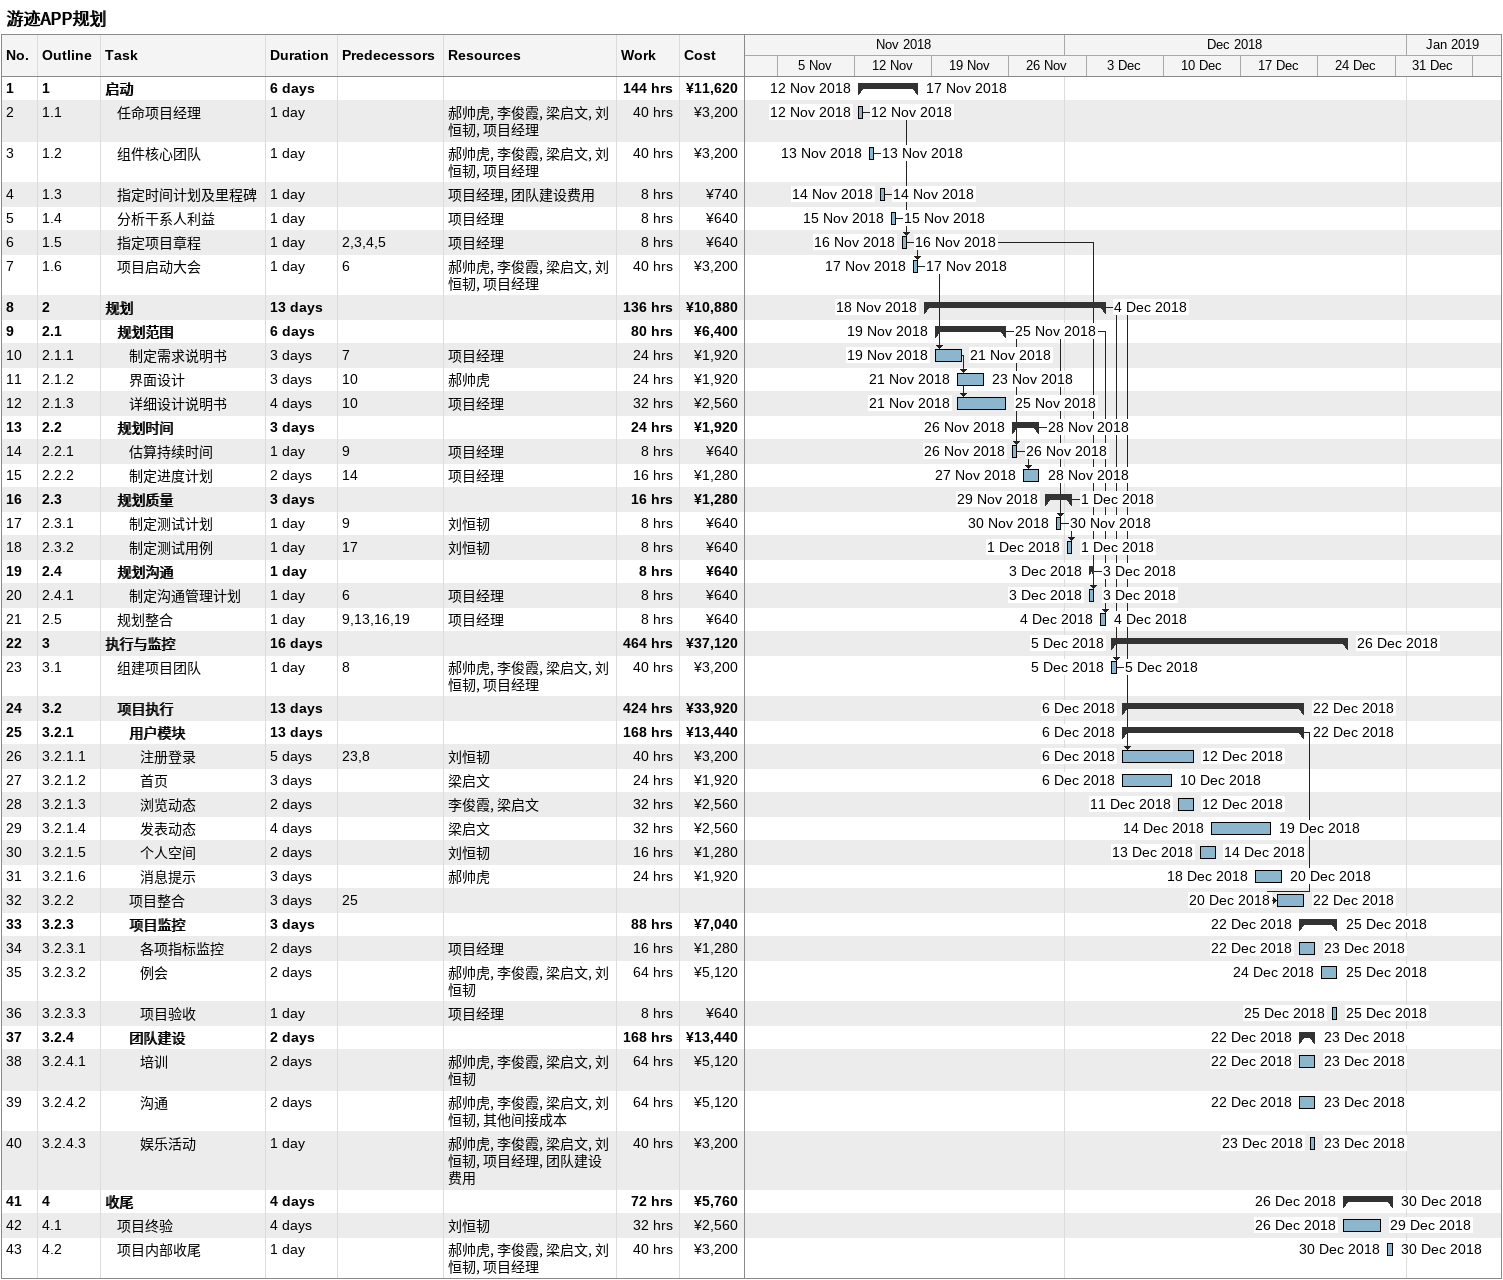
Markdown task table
游迹APP规划

| ID | WBS | Task | Duration | Start | Finish | Predecessors | Resources | Work (h) | Cost (¥) |
|---|---|---|---|---|---|---|---|---|---|
| 1 | 1 | **启动** | 6d | 2018-11-12 | 2018-11-17 |  |  | 144 | 11620 |
| 2 | 1.1 | 任命项目经理 | 1d | 2018-11-12 | 2018-11-12 |  | 郝帅虎, 李俊霞, 梁启文, 刘恒韧, 项目经理 | 40 | 3200 |
| 3 | 1.2 | 组件核心团队 | 1d | 2018-11-13 | 2018-11-13 |  | 郝帅虎, 李俊霞, 梁启文, 刘恒韧, 项目经理 | 40 | 3200 |
| 4 | 1.3 | 指定时间计划及里程碑 | 1d | 2018-11-14 | 2018-11-14 |  | 项目经理, 团队建设费用 | 8 | 740 |
| 5 | 1.4 | 分析干系人利益 | 1d | 2018-11-15 | 2018-11-15 |  | 项目经理 | 8 | 640 |
| 6 | 1.5 | 指定项目章程 | 1d | 2018-11-16 | 2018-11-16 | 2, 3, 4, 5 | 项目经理 | 8 | 640 |
| 7 | 1.6 | 项目启动大会 | 1d | 2018-11-17 | 2018-11-17 | 6 | 郝帅虎, 李俊霞, 梁启文, 刘恒韧, 项目经理 | 40 | 3200 |
| 8 | 2 | **规划** | 13d | 2018-11-18 | 2018-12-04 |  |  | 136 | 10880 |
| 9 | 2.1 | **规划范围** | 6d | 2018-11-19 | 2018-11-25 |  |  | 80 | 6400 |
| 10 | 2.1.1 | 制定需求说明书 | 3d | 2018-11-19 | 2018-11-21 | 7 | 项目经理 | 24 | 1920 |
| 11 | 2.1.2 | 界面设计 | 3d | 2018-11-21 | 2018-11-23 | 10 | 郝帅虎 | 24 | 1920 |
| 12 | 2.1.3 | 详细设计说明书 | 4d | 2018-11-21 | 2018-11-25 | 10 | 项目经理 | 32 | 2560 |
| 13 | 2.2 | **规划时间** | 3d | 2018-11-26 | 2018-11-28 |  |  | 24 | 1920 |
| 14 | 2.2.1 | 估算持续时间 | 1d | 2018-11-26 | 2018-11-26 | 9 | 项目经理 | 8 | 640 |
| 15 | 2.2.2 | 制定进度计划 | 2d | 2018-11-27 | 2018-11-28 | 14 | 项目经理 | 16 | 1280 |
| 16 | 2.3 | **规划质量** | 3d | 2018-11-29 | 2018-12-01 |  |  | 16 | 1280 |
| 17 | 2.3.1 | 制定测试计划 | 1d | 2018-11-30 | 2018-11-30 | 9 | 刘恒韧 | 8 | 640 |
| 18 | 2.3.2 | 制定测试用例 | 1d | 2018-12-01 | 2018-12-01 | 17 | 刘恒韧 | 8 | 640 |
| 19 | 2.4 | **规划沟通** | 1d | 2018-12-03 | 2018-12-03 |  |  | 8 | 640 |
| 20 | 2.4.1 | 制定沟通管理计划 | 1d | 2018-12-03 | 2018-12-03 | 6 | 项目经理 | 8 | 640 |
| 21 | 2.5 | 规划整合 | 1d | 2018-12-04 | 2018-12-04 | 9, 13, 16, 19 | 项目经理 | 8 | 640 |
| 22 | 3 | **执行与监控** | 16d | 2018-12-05 | 2018-12-26 |  |  | 464 | 37120 |
| 23 | 3.1 | 组建项目团队 | 1d | 2018-12-05 | 2018-12-05 | 8 | 郝帅虎, 李俊霞, 梁启文, 刘恒韧, 项目经理 | 40 | 3200 |
| 24 | 3.2 | **项目执行** | 13d | 2018-12-06 | 2018-12-22 |  |  | 424 | 33920 |
| 25 | 3.2.1 | **用户模块** | 13d | 2018-12-06 | 2018-12-22 |  |  | 168 | 13440 |
| 26 | 3.2.1.1 | 注册登录 | 5d | 2018-12-06 | 2018-12-12 | 23, 8 | 刘恒韧 | 40 | 3200 |
| 27 | 3.2.1.2 | 首页 | 3d | 2018-12-06 | 2018-12-10 |  | 梁启文 | 24 | 1920 |
| 28 | 3.2.1.3 | 浏览动态 | 2d | 2018-12-11 | 2018-12-12 |  | 李俊霞, 梁启文 | 32 | 2560 |
| 29 | 3.2.1.4 | 发表动态 | 4d | 2018-12-14 | 2018-12-19 |  | 梁启文 | 32 | 2560 |
| 30 | 3.2.1.5 | 个人空间 | 2d | 2018-12-13 | 2018-12-14 |  | 刘恒韧 | 16 | 1280 |
| 31 | 3.2.1.6 | 消息提示 | 3d | 2018-12-18 | 2018-12-20 |  | 郝帅虎 | 24 | 1920 |
| 32 | 3.2.2 | 项目整合 | 3d | 2018-12-20 | 2018-12-22 | 25 |  |  |  |
| 33 | 3.2.3 | **项目监控** | 3d | 2018-12-22 | 2018-12-25 |  |  | 88 | 7040 |
| 34 | 3.2.3.1 | 各项指标监控 | 2d | 2018-12-22 | 2018-12-23 |  | 项目经理 | 16 | 1280 |
| 35 | 3.2.3.2 | 例会 | 2d | 2018-12-24 | 2018-12-25 |  | 郝帅虎, 李俊霞, 梁启文, 刘恒韧 | 64 | 5120 |
| 36 | 3.2.3.3 | 项目验收 | 1d | 2018-12-25 | 2018-12-25 |  | 项目经理 | 8 | 640 |
| 37 | 3.2.4 | **团队建设** | 2d | 2018-12-22 | 2018-12-23 |  |  | 168 | 13440 |
| 38 | 3.2.4.1 | 培训 | 2d | 2018-12-22 | 2018-12-23 |  | 郝帅虎, 李俊霞, 梁启文, 刘恒韧 | 64 | 5120 |
| 39 | 3.2.4.2 | 沟通 | 2d | 2018-12-22 | 2018-12-23 |  | 郝帅虎, 李俊霞, 梁启文, 刘恒韧, 其他间接成本 | 64 | 5120 |
| 40 | 3.2.4.3 | 娱乐活动 | 1d | 2018-12-23 | 2018-12-23 |  | 郝帅虎, 李俊霞, 梁启文, 刘恒韧, 项目经理, 团队建设费用 | 40 | 3200 |
| 41 | 4 | **收尾** | 4d | 2018-12-26 | 2018-12-30 |  |  | 72 | 5760 |
| 42 | 4.1 | 项目终验 | 4d | 2018-12-26 | 2018-12-29 |  | 刘恒韧 | 32 | 2560 |
| 43 | 4.2 | 项目内部收尾 | 1d | 2018-12-30 | 2018-12-30 |  | 郝帅虎, 李俊霞, 梁启文, 刘恒韧, 项目经理 | 40 | 3200 |
